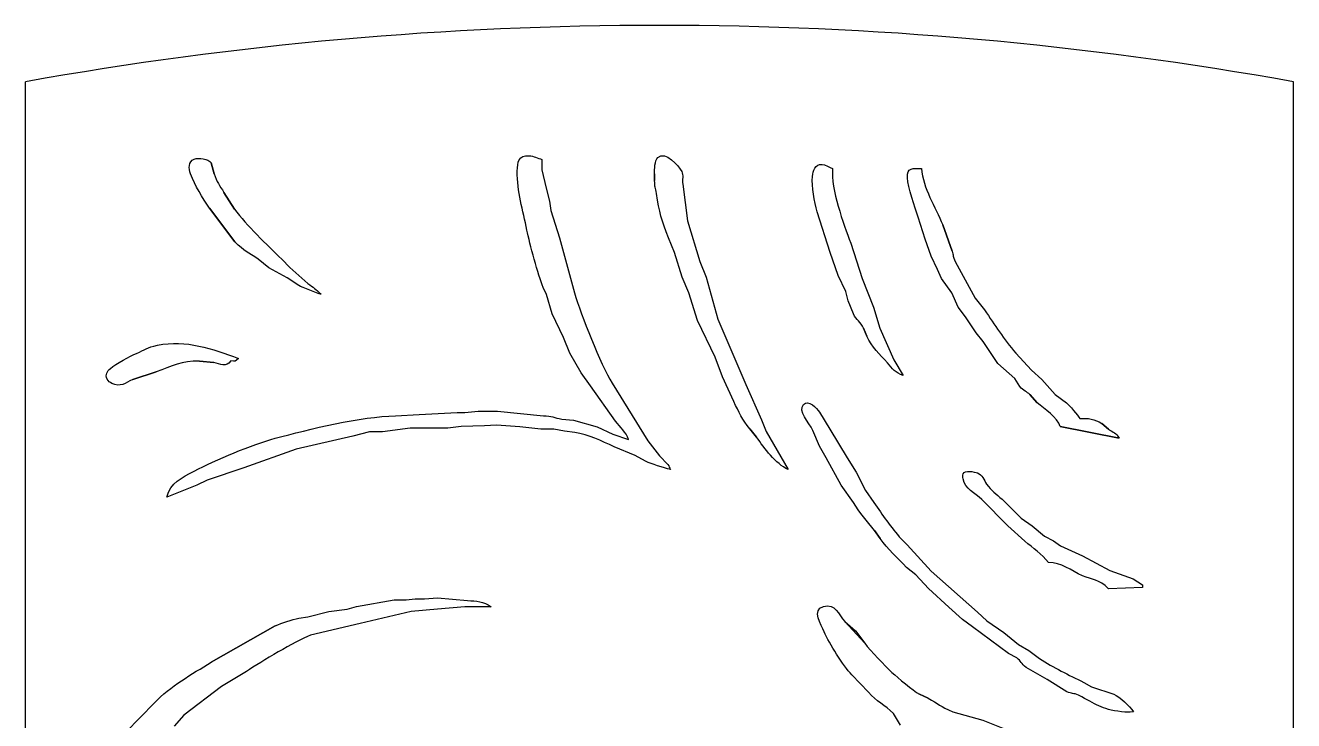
# Model space of a CAD drawing. Header units: inches. Extents: x -30 to 210, y -30 to 170.
# Drawn here: x 30 to 90, y 137.1 to 170 of the extents above; entities that cross this region are included whole.
import ezdxf

# ---------------------------------------------------------------- set-up
doc = ezdxf.new("R2010")
doc.units = ezdxf.units.IN
doc.header["$MEASUREMENT"] = 0

# ---------------------------------------------------------------- blocks, each defined once
blk = doc.blocks.new('2018-03-03 Embellishment 02')
at = {"color": 7}
for p, q in [((84.923016, 1905.670842), (86.731016, 1898.878842)), ((86.731016, 1898.878842), (84.923016, 1905.670842)), ((287.195016, 1907.678842), (287.195016, 1901.278842)), ((287.195016, 1901.278842), (289.835016, 1890.078842)), ((356.139016, 1894.878842), (356.139016, 1898.878842)), ((356.139016, 1898.878842), (356.139016, 1894.878842)), ((373.291016, 1892.478842), (376.235016, 1870.078842)), ((92.779016, 1887.542842), (99.275016, 1877.278842)), ((99.275016, 1877.278842), (92.779016, 1887.542842)), ((289.835016, 1890.078842), (291.843016, 1882.078842)), ((99.411016, 1857.350842), (84.019016, 1877.854842)), ((84.019016, 1877.854842), (99.411016, 1857.350842)), ((291.843016, 1882.078842), (292.747016, 1876.478842)), ((292.747016, 1876.478842), (297.971016, 1859.678842)), ((376.235016, 1870.078842), (383.867016, 1845.278842)), ((463.499016, 1850.878842), (455.563016, 1875.678842)), ((521.523016, 1858.878842), (517.307016, 1872.478842)), ((532.291016, 1867.678842), (538.043016, 1851.678842)), ((538.043016, 1851.678842), (532.291016, 1867.678842)), ((297.971016, 1859.678842), (307.115016, 1826.07883)), ((368.339016, 1850.878842), (364.563016, 1859.678842)), ((476.027016, 1856.478842), (483.131016, 1834.878842)), ((525.299016, 1848.478842), (521.523016, 1858.878842)), ((120.243016, 1841.422834), (113.739016, 1846.798842)), ((128.067016, 1846.742842), (133.011016, 1841.614842)), ((372.963016, 1835.678842), (368.339016, 1850.878842)), ((468.339016, 1836.702842), (463.499016, 1850.878842)), ((529.195016, 1840.478842), (525.299016, 1848.478842)), ((131.339016, 1835.278842), (120.243016, 1841.422834)), ((133.011016, 1841.614842), (144.139016, 1831.926842)), ((383.867016, 1845.278842), (387.723016, 1835.678842)), ((531.547016, 1834.878842), (529.195016, 1840.478842)), ((539.979016, 1845.278842), (552.211016, 1822.878838)), ((138.539016, 1830.662842), (131.339016, 1835.278842)), ((138.539016, 1830.662842), (138.539016, 1830.662842)), ((138.539016, 1830.662842), (138.539016, 1830.662842)), ((377.019016, 1826.07883), (372.963016, 1835.678842)), ((387.723016, 1835.678842), (394.819016, 1810.07883)), ((473.035016, 1826.878838), (468.339016, 1836.702842)), ((483.131016, 1834.878842), (489.915016, 1817.27883)), ((537.899016, 1826.07883), (531.547016, 1834.878842)), ((290.019016, 1825.206838), (287.971016, 1829.414838)), ((293.491016, 1813.278838), (290.019016, 1825.206838)), ((382.355016, 1809.278838), (377.019016, 1826.07883)), ((474.531016, 1821.27883), (473.035016, 1826.878838)), ((541.819016, 1817.414838), (537.899016, 1826.07883)), ((552.211016, 1822.878838), (557.875016, 1815.678838)), ((477.707016, 1813.286838), (474.531016, 1821.27883)), ((489.915016, 1817.27883), (493.835016, 1804.478838)), ((546.315016, 1811.446838), (541.819016, 1817.414838)), ((300.387016, 1798.878838), (293.491016, 1813.278838)), ((393.227016, 1786.878838), (382.355016, 1809.278838)), ((394.819016, 1810.07883), (411.891016, 1770.07883)), ((552.739016, 1801.61483), (546.315016, 1811.446838)), ((485.883016, 1799.678838), (483.931016, 1804.478838)), ((483.931016, 1804.478838), (485.883016, 1799.678838)), ((493.835016, 1804.478838), (502.371016, 1785.278838)), ((556.987016, 1796.478838), (552.739016, 1801.61483)), ((304.243016, 1789.278838), (300.387016, 1798.878838)), ((566.075016, 1783.022838), (556.987016, 1796.478838)), ((86.539016, 1783.47883), (77.739018, 1784.446838)), ((77.739018, 1784.446838), (86.539016, 1783.47883)), ((311.275016, 1777.278838), (304.243016, 1789.278838)), ((397.675016, 1774.878838), (393.227016, 1786.878838)), ((502.371016, 1785.278838), (508.139016, 1775.678838)), ((577.083016, 1789.278838), (586.571016, 1778.950838)), ((51.33901, 1777.766838), (36.93901, 1773.214838)), ((36.93901, 1773.214838), (51.33901, 1777.766838)), ((86.539016, 1783.47883), (86.539016, 1783.47883)), ((86.539016, 1783.47883), (86.539016, 1783.47883)), ((316.923016, 1769.278838), (311.275016, 1777.278838)), ((498.507016, 1783.342838), (498.507016, 1783.342838)), ((498.507016, 1783.342838), (498.507016, 1783.342838)), ((576.475016, 1773.718838), (566.075016, 1783.022838)), ((586.571016, 1778.950838), (592.867016, 1773.246838)), ((332.291016, 1747.750838), (316.923016, 1769.278838)), ((330.099016, 1770.878838), (352.075016, 1735.678838)), ((404.603016, 1759.678838), (397.675016, 1774.878838)), ((411.891016, 1770.07883), (421.491016, 1748.478838)), ((579.555016, 1768.830838), (576.475016, 1773.718838)), ((592.867016, 1773.246838), (601.043016, 1764.014838)), ((590.083016, 1758.902838), (585.531016, 1764.038838)), ((585.531016, 1764.038838), (590.083016, 1758.902838)), ((601.043016, 1764.014838), (607.963016, 1758.918838)), ((212.139016, 1751.678838), (235.339016, 1752.966838)), ((235.339016, 1752.966838), (240.139016, 1752.966838)), ((240.139016, 1752.966838), (248.139016, 1753.878838)), ((248.139016, 1753.878838), (253.739016, 1753.878838)), ((253.739016, 1753.878838), (260.139016, 1753.878838)), ((260.139016, 1753.878838), (288.139016, 1751.014838)), ((456.867016, 1753.206838), (463.315016, 1742.878838)), ((590.083016, 1758.902838), (590.083016, 1758.902838)), ((590.083016, 1758.902838), (590.083016, 1758.902838)), ((197.739016, 1750.878838), (212.139016, 1751.678838)), ((259.339016, 1745.262838), (252.139016, 1744.830838)), ((273.611016, 1744.294838), (259.339016, 1745.262838)), ((299.339016, 1748.966838), (306.539016, 1748.222838)), ((306.539016, 1748.222838), (320.939016, 1744.326838)), ((332.291016, 1747.750838), (332.291016, 1747.750838)), ((332.291016, 1747.750838), (332.291016, 1747.750838)), ((421.491016, 1748.478838), (424.395016, 1741.286838)), ((629.515016, 1746.318838), (633.771016, 1742.806838)), ((633.771016, 1742.806838), (629.515016, 1746.318838)), ((171.475016, 1738.518838), (136.939016, 1730.646838)), ((181.739016, 1741.21483), (171.475016, 1738.518838)), ((189.739016, 1741.21483), (181.739016, 1741.21483)), ((206.539016, 1743.318838), (189.739016, 1741.21483)), ((214.539016, 1743.318838), (206.539016, 1743.318838)), ((224.139016, 1743.318838), (214.539016, 1743.318838)), ((229.739016, 1743.318838), (224.139016, 1743.318838)), ((237.739016, 1744.342838), (229.739016, 1743.318838)), ((252.139016, 1744.830838), (237.739016, 1744.342838)), ((286.539016, 1742.886838), (273.611016, 1744.294838)), ((294.531016, 1742.886838), (286.539016, 1742.886838)), ((301.011016, 1741.566838), (294.531016, 1742.886838)), ((307.339016, 1740.806838), (301.011016, 1741.566838)), ((320.939016, 1744.326838), (330.539016, 1739.838838)), ((330.539016, 1739.838838), (340.139016, 1736.478838)), ((418.515016, 1737.942838), (414.331016, 1742.910838)), ((414.331016, 1742.910838), (418.515016, 1737.942838)), ((418.515016, 1737.942838), (418.515016, 1737.942838)), ((418.515016, 1737.942838), (418.515016, 1737.942838)), ((424.395016, 1741.286838), (437.739016, 1718.078838)), ((457.035016, 1732.478838), (452.907016, 1742.078838)), ((463.315016, 1742.878838), (473.787016, 1725.278838)), ((640.139016, 1737.278838), (604.139016, 1744.478838)), ((604.139016, 1744.478838), (640.139016, 1737.278838)), ((136.939016, 1730.646838), (105.011016, 1719.110838)), ((344.139016, 1726.694838), (331.307016, 1731.950838)), ((352.075016, 1735.678838), (359.163016, 1726.566838)), ((461.115016, 1725.278838), (457.035016, 1732.478838)), ((350.539016, 1723.198838), (344.139016, 1726.694838)), ((359.163016, 1726.566838), (364.243016, 1721.206838)), ((470.107016, 1708.478838), (461.115016, 1725.278838)), ((473.787016, 1725.278838), (479.307016, 1716.478838)), ((105.011016, 1719.110838), (82.539016, 1711.702838)), ((479.307016, 1716.478838), (485.011016, 1705.278838)), ((76.139018, 1708.622838), (57.739018, 1701.278838)), ((82.539016, 1711.702838), (76.139018, 1708.622838)), ((477.675016, 1697.942838), (470.107016, 1708.478838)), ((485.011016, 1705.278838), (490.179016, 1698.078838)), ((572.147016, 1683.662838), (556.267016, 1699.734838)), ((568.579016, 1699.942838), (580.219016, 1688.350838)), ((582.611016, 1674.422838), (572.147016, 1683.662838)), ((580.219016, 1688.350838), (587.107016, 1683.782838)), ((587.107016, 1683.782838), (594.547016, 1677.454838)), ((493.995016, 1675.902838), (490.555016, 1680.926838)), ((490.555016, 1680.926838), (493.995016, 1675.902838)), ((506.899016, 1675.782838), (510.643016, 1672.134838)), ((594.547016, 1677.454838), (600.067016, 1674.550838)), ((510.643016, 1672.134838), (525.315016, 1655.982838)), ((582.611016, 1674.422838), (582.611016, 1674.422838)), ((582.611016, 1674.422838), (582.611016, 1674.422838)), ((600.067016, 1674.550838), (604.275016, 1671.510838)), ((604.275016, 1671.510838), (617.739016, 1665.350838)), ((617.739016, 1665.350838), (634.547016, 1656.398838)), ((515.843016, 1653.734838), (510.211016, 1658.342838)), ((523.555016, 1645.486838), (515.843016, 1653.734838)), ((525.315016, 1655.982838), (553.603016, 1630.942838)), ((634.547016, 1656.398838), (648.867016, 1651.246838)), ((536.139016, 1633.942838), (523.555016, 1645.486838)), ((654.539016, 1646.078838), (633.739016, 1645.278838)), ((648.867016, 1651.246838), (654.539016, 1647.678838)), ((654.539016, 1647.678838), (654.539016, 1646.078838)), ((173.739016, 1634.502846), (196.939016, 1638.414838)), ((196.939016, 1638.414838), (204.139016, 1638.414838)), ((204.139016, 1638.414838), (209.739016, 1639.190838)), ((209.739016, 1639.190838), (215.339016, 1639.190838)), ((215.339016, 1639.190838), (223.339016, 1639.646838)), ((223.339016, 1639.646838), (241.667016, 1638.086838)), ((144.139016, 1628.150838), (156.939016, 1631.382838)), ((156.939016, 1631.382838), (168.139016, 1632.734838)), ((168.139016, 1632.734838), (173.739016, 1634.502846)), ((207.339016, 1631.326838), (176.139016, 1624.014838)), ((223.339016, 1632.814838), (207.339016, 1631.326838)), ((240.139016, 1634.214838), (223.339016, 1632.814838)), ((248.139016, 1634.214838), (240.139016, 1634.214838)), ((256.139016, 1634.214838), (248.139016, 1634.214838)), ((544.363016, 1626.430838), (536.139016, 1633.942838)), ((553.603016, 1630.942838), (559.347016, 1625.686838)), ((84.939016, 1600.374838), (124.139016, 1622.678838)), ((124.139016, 1622.678838), (84.939016, 1600.374838)), ((138.539016, 1627.262838), (144.139016, 1628.150838)), ((176.139016, 1624.014838), (145.739016, 1616.870838)), ((472.491016, 1625.278838), (478.971016, 1619.446838)), ((484.595016, 1611.910838), (472.491016, 1625.278838)), ((550.539016, 1622.046838), (544.363016, 1626.430838)), ((572.475016, 1605.662838), (550.539016, 1622.046838)), ((559.347016, 1625.686838), (569.739016, 1618.430838)), ((478.971016, 1619.446838), (484.595016, 1611.910838)), ((569.739016, 1618.430838), (578.675016, 1611.254838)), ((577.635016, 1602.942838), (572.475016, 1605.662838)), ((578.675016, 1611.254838), (584.939016, 1607.494838)), ((584.939016, 1607.494838), (591.475016, 1602.726838)), ((106.539016, 1594.710838), (91.307016, 1585.598846)), ((486.867016, 1582.078838), (476.667016, 1592.614838)), ((476.667016, 1592.614838), (486.867016, 1582.078838)), ((596.139016, 1589.886846), (583.379016, 1597.078838)), ((91.307016, 1585.598846), (68.275018, 1568.006838)), ((608.139016, 1582.350838), (596.139016, 1589.886846)), ((618.539016, 1588.006838), (623.339016, 1585.238846)), ((623.339016, 1585.238846), (636.939016, 1580.846846)), ((32.79501, 1557.654838), (50.20301, 1575.574838)), ((518.075016, 1580.790846), (523.339016, 1578.486838)), ((523.339016, 1578.486838), (518.075016, 1580.790846)), ((68.275018, 1568.006838), (62.403018, 1561.310838)), ((506.571016, 1561.942838), (502.203016, 1568.918838)), ((538.539016, 1570.094838), (556.939016, 1564.854838)), ((641.739016, 1570.094838), (641.739016, 1570.094838)), ((641.739016, 1570.094838), (641.739016, 1570.094838)), ((556.939016, 1564.854838), (572.139016, 1558.902846))]:
    blk.add_line(p, q, dxfattribs=at)
for points in [[(74.627018, 1907.886842), (77.211018, 1908.982842), (83.243016, 1908.038842), (84.923016, 1905.670842)], [(272.139016, 1900.478842), (272.211016, 1905.838842), (272.867016, 1910.438842), (279.339016, 1909.942842)], [(279.339016, 1909.942842), (282.155016, 1909.718842), (284.667016, 1908.478842), (287.195016, 1907.678842)], [(356.139016, 1898.878842), (356.147016, 1901.798842), (355.995016, 1906.686842), (358.187016, 1908.902842)], [(358.187016, 1908.902842), (362.555016, 1913.310842), (371.083016, 1903.710842), (372.779016, 1900.254842)], [(72.395018, 1898.878842), (71.179018, 1902.142842), (70.739018, 1906.238842), (74.627018, 1907.886842)], [(278.059016, 1864.478842), (275.643016, 1876.398842), (271.979016, 1888.238842), (272.139016, 1900.478842)], [(372.779016, 1900.254842), (373.771016, 1898.222842), (372.995016, 1895.198842), (373.291016, 1892.478842)], [(452.683016, 1897.278842), (453.011016, 1900.734842), (454.211016, 1904.950842), (458.539016, 1904.614842)], [(458.539016, 1904.614842), (460.451016, 1904.462842), (463.235016, 1902.966842), (464.939016, 1902.078842)], [(464.939016, 1902.078842), (463.683016, 1889.302842), (471.683016, 1868.670842), (476.027016, 1856.478842)], [(510.683016, 1896.478842), (510.083016, 1903.190842), (514.355016, 1902.078842), (519.339016, 1902.078842)], [(519.339016, 1902.078842), (520.315016, 1890.006842), (527.683016, 1878.726842), (532.291016, 1867.678842)], [(84.019016, 1877.854842), (79.395018, 1884.190842), (75.147018, 1891.510842), (72.395018, 1898.878842)], [(86.731016, 1898.878842), (88.451016, 1893.942842), (89.995016, 1891.750842), (92.779016, 1887.542842)], [(357.227016, 1886.878842), (356.643016, 1890.662842), (356.195016, 1890.414842), (356.139016, 1894.878842)], [(455.563016, 1875.678842), (453.931016, 1881.726842), (452.099016, 1891.070842), (452.683016, 1897.278842)], [(517.307016, 1872.478842), (515.315016, 1878.158842), (511.187016, 1890.814842), (510.683016, 1896.478842)], [(364.563016, 1859.678842), (360.475016, 1870.534842), (358.987016, 1875.390842), (357.227016, 1886.878842)], [(99.275016, 1877.278842), (106.483016, 1867.446842), (119.155016, 1855.366842), (128.067016, 1846.742842)], [(287.971016, 1829.414838), (284.915016, 1837.030842), (279.747016, 1856.134842), (278.059016, 1864.478842)], [(113.739016, 1846.798842), (107.507016, 1851.014842), (105.267016, 1851.350842), (99.411016, 1857.350842)], [(538.043016, 1851.678842), (538.891016, 1848.870842), (538.523016, 1848.494842), (539.979016, 1845.278842)], [(152.139016, 1825.278838), (149.795016, 1825.75083), (140.699016, 1829.438838), (138.539016, 1830.662842)], [(144.139016, 1831.926842), (147.547016, 1829.150838), (148.811016, 1828.686838), (152.139016, 1825.278838)], [(307.115016, 1826.07883), (311.147016, 1812.54283), (323.019016, 1782.678838), (330.099016, 1770.878838)], [(557.875016, 1815.678838), (564.371016, 1806.390838), (569.411016, 1797.910838), (577.083016, 1789.278838)], [(483.931016, 1804.478838), (481.955016, 1808.550838), (479.563016, 1809.350838), (477.707016, 1813.286838)], [(498.507016, 1783.342838), (493.499016, 1788.982838), (489.307016, 1792.60683), (485.883016, 1799.678838)], [(39.33901, 1789.086838), (44.57101, 1791.270838), (45.65101, 1792.766838), (52.13901, 1794.110838)], [(52.13901, 1794.110838), (69.835018, 1797.782838), (85.355016, 1791.854838), (101.739016, 1786.078838)], [(23.39501, 1779.990838), (26.32301, 1782.550838), (35.63501, 1787.534838), (39.33901, 1789.086838)], [(77.739018, 1784.446838), (67.259018, 1784.774838), (60.651018, 1781.134838), (51.33901, 1777.766838)], [(96.939016, 1784.478838), (94.099016, 1780.398838), (90.435016, 1782.790838), (86.539016, 1783.47883)], [(101.739016, 1786.078838), (99.651016, 1784.094838), (99.795016, 1784.118838), (96.939016, 1784.478838)], [(21.33901, 1773.390838), (19.95501, 1776.118838), (21.33901, 1778.198838), (23.39501, 1779.990838)], [(508.139016, 1775.678838), (503.195016, 1777.094838), (501.715016, 1779.734838), (498.507016, 1783.342838)], [(24.21901, 1770.766838), (22.97901, 1771.398838), (21.98701, 1772.118838), (21.33901, 1773.390838)], [(36.93901, 1773.214838), (32.38701, 1771.094838), (29.44301, 1768.118838), (24.21901, 1770.766838)], [(585.531016, 1764.038838), (583.827016, 1765.542838), (581.771016, 1766.294838), (579.555016, 1768.830838)], [(447.139016, 1757.790838), (450.067016, 1761.19083), (455.499016, 1755.870838), (456.867016, 1753.206838)], [(414.331016, 1742.910838), (410.003016, 1748.462838), (407.515016, 1753.366838), (404.603016, 1759.678838)], [(452.907016, 1742.078838), (450.443016, 1747.302838), (443.643016, 1753.734838), (447.139016, 1757.790838)], [(604.139016, 1744.478838), (602.547016, 1750.046838), (594.403016, 1755.294838), (590.083016, 1758.902838)], [(607.963016, 1758.918838), (609.699016, 1757.518838), (615.211016, 1751.182838), (616.139016, 1749.278838)], [(124.139016, 1737.214838), (144.787016, 1742.806838), (176.683016, 1750.718838), (197.739016, 1750.878838)], [(288.139016, 1751.014838), (293.219016, 1750.918838), (294.595016, 1749.814838), (299.339016, 1748.966838)], [(340.139016, 1736.478838), (338.763016, 1741.166838), (335.083016, 1743.846838), (332.291016, 1747.750838)], [(616.139016, 1749.278838), (620.723016, 1749.726838), (625.643016, 1749.054838), (629.515016, 1746.318838)], [(331.307016, 1731.950838), (323.723016, 1735.702838), (315.787016, 1739.382838), (307.339016, 1740.806838)], [(437.739016, 1718.078838), (430.163016, 1721.662838), (423.219016, 1731.198838), (418.515016, 1737.942838)], [(633.771016, 1742.806838), (636.883016, 1740.622838), (638.187016, 1740.878838), (640.139016, 1737.278838)], [(74.539018, 1717.142838), (87.739016, 1724.062838), (109.843016, 1733.342838), (124.139016, 1737.214838)], [(365.739016, 1718.078838), (361.523016, 1719.294838), (354.355016, 1721.406838), (350.539016, 1723.198838)], [(57.739018, 1701.278838), (60.179018, 1710.206838), (66.867018, 1713.126838), (74.539018, 1717.142838)], [(364.243016, 1721.206838), (365.043016, 1720.046838), (365.243016, 1719.334838), (365.739016, 1718.078838)], [(544.779016, 1712.478838), (544.659016, 1713.326838), (544.451016, 1714.598838), (544.779016, 1715.430838)], [(544.779016, 1715.430838), (545.707016, 1718.086838), (551.643016, 1716.742838), (553.635016, 1716.030838)], [(553.635016, 1716.030838), (556.619016, 1714.974838), (557.443016, 1711.702838), (559.171016, 1709.278838)], [(556.267016, 1699.734838), (552.051016, 1703.942838), (545.899016, 1705.918838), (544.779016, 1712.478838)], [(559.171016, 1709.278838), (562.131016, 1705.134838), (564.963016, 1703.182838), (568.579016, 1699.942838)], [(490.555016, 1680.926838), (486.099016, 1686.462838), (481.411016, 1691.870838), (477.675016, 1697.942838)], [(490.179016, 1698.078838), (495.539016, 1690.430838), (500.619016, 1682.766838), (506.899016, 1675.782838)], [(510.211016, 1658.342838), (504.619016, 1663.886838), (498.883016, 1669.710838), (493.995016, 1675.902838)], [(596.939016, 1661.278838), (593.051016, 1666.598838), (587.427016, 1670.022838), (582.611016, 1674.422838)], [(617.739016, 1653.238838), (611.003016, 1656.294838), (604.603016, 1661.494838), (596.939016, 1661.278838)], [(633.739016, 1645.278838), (627.715016, 1651.510838), (623.915016, 1650.438838), (617.739016, 1653.238838)], [(241.667016, 1638.086838), (247.203016, 1637.614838), (251.427016, 1637.910838), (256.139016, 1634.214838)], [(459.779016, 1618.878846), (457.939016, 1623.102838), (452.099016, 1632.502838), (459.355016, 1634.438846)], [(459.355016, 1634.438846), (466.979016, 1636.478838), (468.331016, 1629.318838), (472.491016, 1625.278838)], [(124.139016, 1622.678838), (128.155016, 1624.294838), (134.339016, 1626.454838), (138.539016, 1627.262838)], [(145.739016, 1616.870838), (135.819016, 1612.918838), (115.963016, 1600.846838), (106.539016, 1594.710838)], [(476.667016, 1592.614838), (471.427016, 1598.414838), (462.907016, 1611.726838), (459.779016, 1618.878846)], [(484.595016, 1611.910838), (488.331016, 1607.254838), (496.827016, 1598.190838), (501.275016, 1594.174846)], [(50.20301, 1575.574838), (60.123018, 1585.822838), (72.939018, 1592.934838), (84.939016, 1600.374838)], [(583.379016, 1597.078838), (580.235016, 1599.438838), (580.211016, 1601.198838), (577.635016, 1602.942838)], [(591.475016, 1602.726838), (600.099016, 1596.870838), (609.323016, 1592.734838), (618.539016, 1588.006838)], [(501.275016, 1594.174846), (505.115016, 1590.710838), (513.851016, 1583.270846), (518.075016, 1580.790846)], [(615.339016, 1580.166838), (612.235016, 1581.678838), (611.339016, 1580.878846), (608.139016, 1582.350838)], [(502.203016, 1568.918838), (496.947016, 1574.518846), (491.851016, 1576.142838), (486.867016, 1582.078838)], [(523.339016, 1578.486838), (529.779016, 1574.950838), (530.475016, 1573.302838), (538.539016, 1570.094838)], [(641.739016, 1570.094838), (628.715016, 1571.550838), (626.307016, 1574.806838), (615.339016, 1580.166838)], [(636.939016, 1580.846846), (640.723016, 1579.238838), (646.659016, 1573.582838), (648.939016, 1570.094838)], [(648.939016, 1570.094838), (646.011016, 1569.486838), (644.643016, 1569.798846), (641.739016, 1570.094838)]]:
    blk.add_open_spline(points, degree=3, dxfattribs=at)

msp = doc.modelspace()

# ---------------------------------------------------------------- linework, layer by layer
for p, q in [((30, 0), (30, 167.332)), ((90, 0), (90, 167.332))]:
    msp.add_line(p, q)
msp.add_arc((60, 0), 170, 79.83575, 100.16425)

# ---------------------------------------------------------------- block references
at = {"xscale": 0.077360273454895, "yscale": 0.077360273454895, "zscale": 0.077360273454895}
msp.add_blockref('2018-03-03 Embellishment 02', (32.219, 16.083), dxfattribs=at)

doc.saveas('drawing.dxf')
